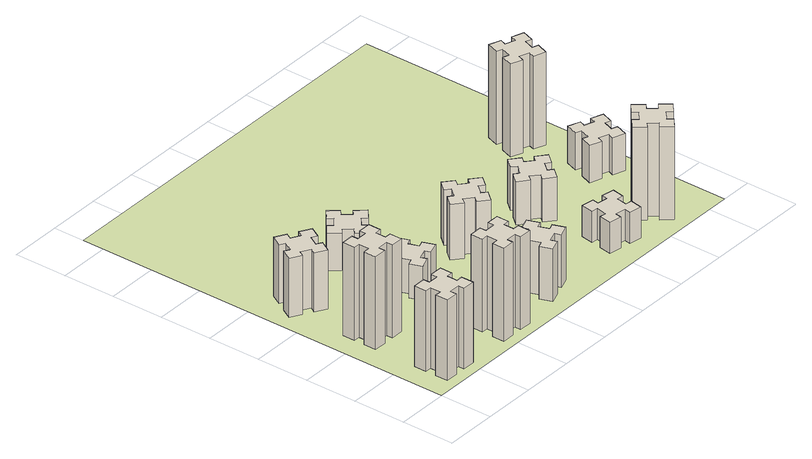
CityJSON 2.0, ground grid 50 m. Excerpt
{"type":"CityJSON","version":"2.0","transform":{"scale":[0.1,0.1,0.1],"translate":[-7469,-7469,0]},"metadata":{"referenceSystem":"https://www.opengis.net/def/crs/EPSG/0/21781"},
"CityObjects":{
"building1":{"type":"Building","attributes":{"class":"1000","function":"1000","usage":"1000","yearOfConstruction":2016,"roofType":"1000","measuredHeight":78,"storeysAboveGround":30,"storeysBelowGround":0},"geometry":[{"type":"Solid","lod":"1","boundaries":[[[[0,1,2,3,4,5,6,7,8,9,10,11,12,13,14,15,16,17,18,19]],[[17,16,20,21]],[[16,15,22,20]],[[15,14,23,22]],[[14,13,24,23]],[[13,12,25,24]],[[12,11,26,25]],[[11,10,27,26]],[[10,9,28,27]],[[9,8,29,28]],[[8,7,30,29]],[[7,6,31,30]],[[6,5,32,31]],[[5,4,33,32]],[[4,3,34,33]],[[3,2,35,34]],[[2,1,36,35]],[[1,0,37,36]],[[0,19,38,37]],[[19,18,39,38]],[[18,17,21,39]],[[24,25,26,27,28,29,30,31,32,33,34,35,36,37,38,39,21,20,22,23]]]]}]},
"building2":{"type":"Building","attributes":{"class":"1000","function":"1000","usage":"1000","yearOfConstruction":2016,"roofType":"1000","measuredHeight":90,"storeysAboveGround":30,"storeysBelowGround":0},"geometry":[{"type":"Solid","lod":"1","boundaries":[[[[40,41,42,43,44,45,46,47,48,49,50,51,52,53,54,55,56,57,58,59]],[[57,56,60,61]],[[56,55,62,60]],[[55,54,63,62]],[[54,53,64,63]],[[53,52,65,64]],[[52,51,66,65]],[[51,50,67,66]],[[50,49,68,67]],[[49,48,69,68]],[[48,47,70,69]],[[47,46,71,70]],[[46,45,72,71]],[[45,44,73,72]],[[44,43,74,73]],[[43,42,75,74]],[[42,41,76,75]],[[41,40,77,76]],[[40,59,78,77]],[[59,58,79,78]],[[58,57,61,79]],[[64,65,66,67,68,69,70,71,72,73,74,75,76,77,78,79,61,60,62,63]]]]}]},
"building3":{"type":"Building","attributes":{"class":"1000","function":"1000","usage":"1000","yearOfConstruction":2016,"roofType":"1000","measuredHeight":57,"storeysAboveGround":30,"storeysBelowGround":0},"geometry":[{"type":"Solid","lod":"1","boundaries":[[[[80,81,82,83,84,85,86,87,88,89,90,91,92,93,94,95,96,97,98,99]],[[97,96,100,101]],[[96,95,102,100]],[[95,94,103,102]],[[94,93,104,103]],[[93,92,105,104]],[[92,91,106,105]],[[91,90,107,106]],[[90,89,108,107]],[[89,88,109,108]],[[88,87,110,109]],[[87,86,111,110]],[[86,85,112,111]],[[85,84,113,112]],[[84,83,114,113]],[[83,82,115,114]],[[82,81,116,115]],[[81,80,117,116]],[[80,99,118,117]],[[99,98,119,118]],[[98,97,101,119]],[[104,105,106,107,108,109,110,111,112,113,114,115,116,117,118,119,101,100,102,103]]]]}]},
"building4":{"type":"Building","attributes":{"class":"1000","function":"1000","usage":"1000","yearOfConstruction":2016,"roofType":"1000","measuredHeight":90,"storeysAboveGround":30,"storeysBelowGround":0},"geometry":[{"type":"Solid","lod":"1","boundaries":[[[[120,121,122,123,124,125,126,127,128,129,130,131,132,133,134,135,136,137,138,139]],[[137,136,140,141]],[[136,135,142,140]],[[135,134,143,142]],[[134,133,144,143]],[[133,132,145,144]],[[132,131,146,145]],[[131,130,147,146]],[[130,129,148,147]],[[129,128,149,148]],[[128,127,150,149]],[[127,126,151,150]],[[126,125,152,151]],[[125,124,153,152]],[[124,123,154,153]],[[123,122,155,154]],[[122,121,156,155]],[[121,120,157,156]],[[120,139,158,157]],[[139,138,159,158]],[[138,137,141,159]],[[144,145,146,147,148,149,150,151,152,153,154,155,156,157,158,159,141,140,142,143]]]]}]},
"building5":{"type":"Building","attributes":{"class":"1000","function":"1000","usage":"1000","yearOfConstruction":2016,"roofType":"1000","measuredHeight":33,"storeysAboveGround":30,"storeysBelowGround":0},"geometry":[{"type":"Solid","lod":"1","boundaries":[[[[160,161,162,163,164,165,166,167,168,169,170,171,172,173,174,175,176,177,178,179]],[[177,176,180,181]],[[176,175,182,180]],[[175,174,183,182]],[[174,173,184,183]],[[173,172,185,184]],[[172,171,186,185]],[[171,170,187,186]],[[170,169,188,187]],[[169,168,189,188]],[[168,167,190,189]],[[167,166,191,190]],[[166,165,192,191]],[[165,164,193,192]],[[164,163,194,193]],[[163,162,195,194]],[[162,161,196,195]],[[161,160,197,196]],[[160,179,198,197]],[[179,178,199,198]],[[178,177,181,199]],[[184,185,186,187,188,189,190,191,192,193,194,195,196,197,198,199,181,180,182,183]]]]}]},
"building6":{"type":"Building","attributes":{"class":"1000","function":"1000","usage":"1000","yearOfConstruction":2016,"roofType":"1000","measuredHeight":36,"storeysAboveGround":30,"storeysBelowGround":0},"geometry":[{"type":"Solid","lod":"1","boundaries":[[[[200,201,202,203,204,205,206,207,208,209,210,211,212,213,214,215,216,217,218,219]],[[217,216,220,221]],[[216,215,222,220]],[[215,214,223,222]],[[214,213,224,223]],[[213,212,225,224]],[[212,211,226,225]],[[211,210,227,226]],[[210,209,228,227]],[[209,208,229,228]],[[208,207,230,229]],[[207,206,231,230]],[[206,205,232,231]],[[205,204,233,232]],[[204,203,234,233]],[[203,202,235,234]],[[202,201,236,235]],[[201,200,237,236]],[[200,219,238,237]],[[219,218,239,238]],[[218,217,221,239]],[[224,225,226,227,228,229,230,231,232,233,234,235,236,237,238,239,221,220,222,223]]]]}]},
"building7":{"type":"Building","attributes":{"class":"1000","function":"1000","usage":"1000","yearOfConstruction":2016,"roofType":"1000","measuredHeight":51,"storeysAboveGround":30,"storeysBelowGround":0},"geometry":[{"type":"Solid","lod":"1","boundaries":[[[[240,241,242,243,244,245,246,247,248,249,250,251,252,253,254,255,256,257,258,259]],[[257,256,260,261]],[[256,255,262,260]],[[255,254,263,262]],[[254,253,264,263]],[[253,252,265,264]],[[252,251,266,265]],[[251,250,267,266]],[[250,249,268,267]],[[249,248,269,268]],[[248,247,270,269]],[[247,246,271,270]],[[246,245,272,271]],[[245,244,273,272]],[[244,243,274,273]],[[243,242,275,274]],[[242,241,276,275]],[[241,240,277,276]],[[240,259,278,277]],[[259,258,279,278]],[[258,257,261,279]],[[264,265,266,267,268,269,270,271,272,273,274,275,276,277,278,279,261,260,262,263]]]]}]},
"building8":{"type":"Building","attributes":{"class":"1000","function":"1000","usage":"1000","yearOfConstruction":2016,"roofType":"1000","measuredHeight":54,"storeysAboveGround":30,"storeysBelowGround":0},"geometry":[{"type":"Solid","lod":"1","boundaries":[[[[280,281,282,283,284,285,286,287,288,289,290,291,292,293,294,295,296,297,298,299]],[[297,296,300,301]],[[296,295,302,300]],[[295,294,303,302]],[[294,293,304,303]],[[293,292,305,304]],[[292,291,306,305]],[[291,290,307,306]],[[290,289,308,307]],[[289,288,309,308]],[[288,287,310,309]],[[287,286,311,310]],[[286,285,312,311]],[[285,284,313,312]],[[284,283,314,313]],[[283,282,315,314]],[[282,281,316,315]],[[281,280,317,316]],[[280,299,318,317]],[[299,298,319,318]],[[298,297,301,319]],[[304,305,306,307,308,309,310,311,312,313,314,315,316,317,318,319,301,300,302,303]]]]}]},
"building9":{"type":"Building","attributes":{"class":"1000","function":"1000","usage":"1000","yearOfConstruction":2016,"roofType":"1000","measuredHeight":30,"storeysAboveGround":30,"storeysBelowGround":0},"geometry":[{"type":"Solid","lod":"1","boundaries":[[[[320,321,322,323,324,325,326,327,328,329,330,331,332,333,334,335,336,337,338,339]],[[337,336,340,341]],[[336,335,342,340]],[[335,334,343,342]],[[334,333,344,343]],[[333,332,345,344]],[[332,331,346,345]],[[331,330,347,346]],[[330,329,348,347]],[[329,328,349,348]],[[328,327,350,349]],[[327,326,351,350]],[[326,325,352,351]],[[325,324,353,352]],[[324,323,354,353]],[[323,322,355,354]],[[322,321,356,355]],[[321,320,357,356]],[[320,339,358,357]],[[339,338,359,358]],[[338,337,341,359]],[[344,345,346,347,348,349,350,351,352,353,354,355,356,357,358,359,341,340,342,343]]]]}]},
"building10":{"type":"Building","attributes":{"class":"1000","function":"1000","usage":"1000","yearOfConstruction":2016,"roofType":"1000","measuredHeight":42,"storeysAboveGround":30,"storeysBelowGround":0},"geometry":[{"type":"Solid","lod":"1","boundaries":[[[[360,361,362,363,364,365,366,367,368,369,370,371,372,373,374,375,376,377,378,379]],[[377,376,380,381]],[[376,375,382,380]],[[375,374,383,382]],[[374,373,384,383]],[[373,372,385,384]],[[372,371,386,385]],[[371,370,387,386]],[[370,369,388,387]],[[369,368,389,388]],[[368,367,390,389]],[[367,366,391,390]],[[366,365,392,391]],[[365,364,393,392]],[[364,363,394,393]],[[363,362,395,394]],[[362,361,396,395]],[[361,360,397,396]],[[360,379,398,397]],[[379,378,399,398]],[[378,377,381,399]],[[384,385,386,387,388,389,390,391,392,393,394,395,396,397,398,399,381,380,382,383]]]]}]},
"building11":{"type":"Building","attributes":{"class":"1000","function":"1000","usage":"1000","yearOfConstruction":2016,"roofType":"1000","measuredHeight":90,"storeysAboveGround":30,"storeysBelowGround":0},"geometry":[{"type":"Solid","lod":"1","boundaries":[[[[400,401,402,403,404,405,406,407,408,409,410,411,412,413,414,415,416,417,418,419]],[[417,416,420,421]],[[416,415,422,420]],[[415,414,423,422]],[[414,413,424,423]],[[413,412,425,424]],[[412,411,426,425]],[[411,410,427,426]],[[410,409,428,427]],[[409,408,429,428]],[[408,407,430,429]],[[407,406,431,430]],[[406,405,432,431]],[[405,404,433,432]],[[404,403,434,433]],[[403,402,435,434]],[[402,401,436,435]],[[401,400,437,436]],[[400,419,438,437]],[[419,418,439,438]],[[418,417,421,439]],[[424,425,426,427,428,429,430,431,432,433,434,435,436,437,438,439,421,420,422,423]]]]}]},
"building12":{"type":"Building","attributes":{"class":"1000","function":"1000","usage":"1000","yearOfConstruction":2016,"roofType":"1000","measuredHeight":36,"storeysAboveGround":30,"storeysBelowGround":0},"geometry":[{"type":"Solid","lod":"1","boundaries":[[[[440,441,442,443,444,445,446,447,448,449,450,451,452,453,454,455,456,457,458,459]],[[457,456,460,461]],[[456,455,462,460]],[[455,454,463,462]],[[454,453,464,463]],[[453,452,465,464]],[[452,451,466,465]],[[451,450,467,466]],[[450,449,468,467]],[[449,448,469,468]],[[448,447,470,469]],[[447,446,471,470]],[[446,445,472,471]],[[445,444,473,472]],[[444,443,474,473]],[[443,442,475,474]],[[442,441,476,475]],[[441,440,477,476]],[[440,459,478,477]],[[459,458,479,478]],[[458,457,461,479]],[[464,465,466,467,468,469,470,471,472,473,474,475,476,477,478,479,461,460,462,463]]]]}]},
"building13":{"type":"Building","attributes":{"class":"1000","function":"1000","usage":"1000","yearOfConstruction":2016,"roofType":"1000","measuredHeight":90,"storeysAboveGround":30,"storeysBelowGround":0},"geometry":[{"type":"Solid","lod":"1","boundaries":[[[[480,481,482,483,484,485,486,487,488,489,490,491,492,493,494,495,496,497,498,499]],[[497,496,500,501]],[[496,495,502,500]],[[495,494,503,502]],[[494,493,504,503]],[[493,492,505,504]],[[492,491,506,505]],[[491,490,507,506]],[[490,489,508,507]],[[489,488,509,508]],[[488,487,510,509]],[[487,486,511,510]],[[486,485,512,511]],[[485,484,513,512]],[[484,483,514,513]],[[483,482,515,514]],[[482,481,516,515]],[[481,480,517,516]],[[480,499,518,517]],[[499,498,519,518]],[[498,497,501,519]],[[504,505,506,507,508,509,510,511,512,513,514,515,516,517,518,519,501,500,502,503]]]]}]},
"landuse1":{"type":"LandUse","attributes":{"name":"plot1","function":"1010"},"geometry":[{"type":"MultiSurface","lod":"1","boundaries":[[[520,521,522,523]]]}]}
},
"vertices":[
[265,325,0],[265,225,0],[205,225,0],[205,105,0],[325,105,0],[325,165,0],[425,165,0],[425,105,0],[545,105,0],[545,225,0],[485,225,0],[485,325,0],[545,325,0],[545,445,0],[425,445,0],[425,385,0],[325,385,0],[325,445,0],[205,445,0],[205,325,0],[325,385,780],[325,445,780],[425,385,780],[425,445,780],[545,445,780],[545,325,780],[485,325,780],[485,225,780],[545,225,780],[545,105,780],[425,105,780],[425,165,780],[325,165,780],[325,105,780],[205,105,780],[205,225,780],[265,225,780],[265,325,780],[205,325,780],[205,445,780],
[265,1065,0],[265,965,0],[205,965,0],[205,845,0],[325,845,0],[325,905,0],[425,905,0],[425,845,0],[545,845,0],[545,965,0],[485,965,0],[485,1065,0],[545,1065,0],[545,1185,0],[425,1185,0],[425,1125,0],[325,1125,0],[325,1185,0],[205,1185,0],[205,1065,0],[325,1125,900],[325,1185,900],[425,1125,900],[425,1185,900],[545,1185,900],[545,1065,900],[485,1065,900],[485,965,900],[545,965,900],[545,845,900],[425,845,900],[425,905,900],[325,905,900],[325,845,900],[205,845,900],[205,965,900],[265,965,900],[265,1065,900],[205,1065,900],[205,1185,900],
[474,1826,0],[387,1876,0],[417,1928,0],[313,1988,0],[253,1884,0],[305,1854,0],[255,1767,0],[203,1797,0],[143,1693,0],[247,1633,0],[277,1685,0],[364,1635,0],[334,1583,0],[438,1523,0],[498,1627,0],[446,1657,0],[496,1744,0],[548,1714,0],[608,1818,0],[504,1878,0],[496,1744,570],[548,1714,570],[446,1657,570],[498,1627,570],[438,1523,570],[334,1583,570],[364,1635,570],[277,1685,570],[247,1633,570],[143,1693,570],[203,1797,570],[255,1767,570],[305,1854,570],[253,1884,570],[313,1988,570],[417,1928,570],[387,1876,570],[474,1826,570],[504,1878,570],[608,1818,570],
[1065,165,0],[1165,165,0],[1165,105,0],[1285,105,0],[1285,225,0],[1225,225,0],[1225,325,0],[1285,325,0],[1285,445,0],[1165,445,0],[1165,385,0],[1065,385,0],[1065,445,0],[945,445,0],[945,325,0],[1005,325,0],[1005,225,0],[945,225,0],[945,105,0],[1065,105,0],[1005,225,900],[945,225,900],[1005,325,900],[945,325,900],[945,445,900],[1065,445,900],[1065,385,900],[1165,385,900],[1165,445,900],[1285,445,900],[1285,325,900],[1225,325,900],[1225,225,900],[1285,225,900],[1285,105,900],[1165,105,900],[1165,165,900],[1065,165,900],[1065,105,900],[945,105,900],
[1125,1336,0],[1031,1302,0],[1010,1358,0],[897,1317,0],[939,1204,0],[995,1225,0],[1029,1131,0],[973,1110,0],[1014,997,0],[1127,1039,0],[1106,1095,0],[1200,1129,0],[1220,1073,0],[1333,1114,0],[1292,1227,0],[1236,1206,0],[1202,1300,0],[1258,1320,0],[1217,1433,0],[1104,1392,0],[1202,1300,330],[1258,1320,330],[1236,1206,330],[1292,1227,330],[1333,1114,330],[1220,1073,330],[1200,1129,330],[1106,1095,330],[1127,1039,330],[1014,997,330],[973,1110,330],[1029,1131,330],[995,1225,330],[939,1204,330],[897,1317,330],[1010,1358,330],[1031,1302,330],[1125,1336,330],[1104,1392,330],[1217,1433,330],
[1083,1972,0],[1006,1907,0],[968,1953,0],[876,1876,0],[953,1784,0],[999,1823,0],[1063,1746,0],[1017,1708,0],[1094,1616,0],[1186,1693,0],[1148,1739,0],[1224,1803,0],[1263,1757,0],[1355,1834,0],[1278,1926,0],[1232,1888,0],[1167,1964,0],[1213,2003,0],[1136,2095,0],[1044,2018,0],[1167,1964,360],[1213,2003,360],[1232,1888,360],[1278,1926,360],[1355,1834,360],[1263,1757,360],[1224,1803,360],[1148,1739,360],[1186,1693,360],[1094,1616,360],[1017,1708,360],[1063,1746,360],[999,1823,360],[953,1784,360],[876,1876,360],[968,1953,360],[1006,1907,360],[1083,1972,360],[1044,2018,360],[1136,2095,360],
[1765,496,0],[1671,462,0],[1650,518,0],[1537,477,0],[1579,364,0],[1635,385,0],[1669,291,0],[1613,270,0],[1654,157,0],[1767,199,0],[1746,255,0],[1840,289,0],[1860,233,0],[1973,274,0],[1932,387,0],[1876,366,0],[1842,460,0],[1898,480,0],[1857,593,0],[1744,552,0],[1842,460,510],[1898,480,510],[1876,366,510],[1932,387,510],[1973,274,510],[1860,233,510],[1840,289,510],[1746,255,510],[1767,199,510],[1654,157,510],[1613,270,510],[1669,291,510],[1635,385,510],[1579,364,510],[1537,477,510],[1650,518,510],[1671,462,510],[1765,496,510],[1744,552,510],[1857,593,510],
[1746,1163,0],[1823,1099,0],[1784,1053,0],[1876,976,0],[1953,1068,0],[1907,1106,0],[1972,1183,0],[2018,1144,0],[2095,1236,0],[2003,1313,0],[1964,1267,0],[1888,1332,0],[1926,1378,0],[1834,1455,0],[1757,1363,0],[1803,1324,0],[1739,1248,0],[1693,1286,0],[1616,1194,0],[1708,1117,0],[1739,1248,540],[1693,1286,540],[1803,1324,540],[1757,1363,540],[1834,1455,540],[1926,1378,540],[1888,1332,540],[1964,1267,540],[2003,1313,540],[2095,1236,540],[2018,1144,540],[1972,1183,540],[1907,1106,540],[1953,1068,540],[1876,976,540],[1784,1053,540],[1823,1099,540],[1746,1163,540],[1708,1117,540],[1616,1194,540],
[2596,444,0],[2578,345,0],[2519,356,0],[2498,237,0],[2617,217,0],[2627,276,0],[2725,258,0],[2715,199,0],[2833,178,0],[2854,297,0],[2795,307,0],[2812,405,0],[2871,395,0],[2892,513,0],[2774,534,0],[2764,475,0],[2665,492,0],[2676,551,0],[2557,572,0],[2537,454,0],[2665,492,300],[2676,551,300],[2764,475,300],[2774,534,300],[2892,513,300],[2871,395,300],[2812,405,300],[2795,307,300],[2854,297,300],[2833,178,300],[2715,199,300],[2725,258,300],[2627,276,300],[2617,217,300],[2498,237,300],[2519,356,300],[2578,345,300],[2596,444,300],[2537,454,300],[2557,572,300],
[2647,1006,0],[2712,1083,0],[2758,1044,0],[2835,1136,0],[2743,1213,0],[2704,1167,0],[2628,1232,0],[2666,1278,0],[2574,1355,0],[2497,1263,0],[2543,1224,0],[2479,1148,0],[2433,1186,0],[2356,1094,0],[2448,1017,0],[2486,1063,0],[2563,999,0],[2524,953,0],[2616,876,0],[2693,968,0],[2563,999,420],[2524,953,420],[2486,1063,420],[2448,1017,420],[2356,1094,420],[2433,1186,420],[2479,1148,420],[2543,1224,420],[2497,1263,420],[2574,1355,420],[2666,1278,420],[2628,1232,420],[2704,1167,420],[2743,1213,420],[2835,1136,420],[2758,1044,420],[2712,1083,420],[2647,1006,420],[2693,968,420],[2616,876,420],
[3268,259,0],[3344,323,0],[3383,277,0],[3475,354,0],[3398,446,0],[3352,408,0],[3287,484,0],[3333,523,0],[3256,615,0],[3164,538,0],[3203,492,0],[3126,427,0],[3088,473,0],[2996,396,0],[3073,304,0],[3119,343,0],[3183,266,0],[3137,228,0],[3214,136,0],[3306,213,0],[3183,266,900],[3137,228,900],[3119,343,900],[3073,304,900],[2996,396,900],[3088,473,900],[3126,427,900],[3203,492,900],[3164,538,900],[3256,615,900],[3333,523,900],[3287,484,900],[3352,408,900],[3398,446,900],[3475,354,900],[3383,277,900],[3344,323,900],[3268,259,900],[3306,213,900],[3214,136,900],
[3351,1029,0],[3445,995,0],[3424,939,0],[3537,897,0],[3578,1010,0],[3522,1031,0],[3556,1125,0],[3612,1104,0],[3653,1217,0],[3540,1258,0],[3520,1202,0],[3426,1236,0],[3447,1292,0],[3334,1333,0],[3293,1220,0],[3349,1200,0],[3315,1106,0],[3259,1127,0],[3217,1014,0],[3330,973,0],[3315,1106,360],[3259,1127,360],[3349,1200,360],[3293,1220,360],[3334,1333,360],[3447,1292,360],[3426,1236,360],[3520,1202,360],[3540,1258,360],[3653,1217,360],[3612,1104,360],[3556,1125,360],[3522,1031,360],[3578,1010,360],[3537,897,360],[3424,939,360],[3445,995,360],[3351,1029,360],[3330,973,360],[3217,1014,360],
[3422,1771,0],[3456,1865,0],[3512,1844,0],[3553,1957,0],[3440,1998,0],[3420,1942,0],[3326,1976,0],[3347,2032,0],[3234,2073,0],[3193,1960,0],[3249,1940,0],[3215,1846,0],[3159,1867,0],[3117,1754,0],[3230,1713,0],[3251,1769,0],[3345,1735,0],[3324,1679,0],[3437,1637,0],[3478,1750,0],[3345,1735,900],[3324,1679,900],[3251,1769,900],[3230,1713,900],[3117,1754,900],[3159,1867,900],[3215,1846,900],[3249,1940,900],[3193,1960,900],[3234,2073,900],[3347,2032,900],[3326,1976,900],[3420,1942,900],[3440,1998,900],[3553,1957,900],[3512,1844,900],[3456,1865,900],[3422,1771,900],[3478,1750,900],[3437,1637,900],
[5,3705,0],[3705,3705,0],[3705,5,0],[5,5,0]
]}
